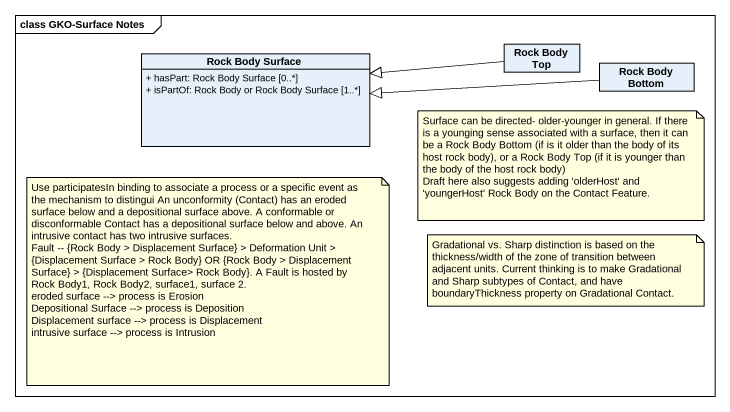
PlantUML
@startuml
mainframe class GKO-Surface Notes
hide circle
hide empty members
skinparam classAttributeIconSize 0
class "Rock Body Surface" as Rock_Body_Surface {
  + hasPart: Rock Body Surface [0..*]
  + isPartOf: Rock Body or Rock Body Surface [1..*]
}
class "Rock Body Top" as Rock_Body_Top
class "Rock Body Bottom" as Rock_Body_Bottom
Rock_Body_Top -left-|> Rock_Body_Surface
Rock_Body_Bottom -left-|> Rock_Body_Surface
note as N1
  Surface can be directed- older-younger in general. If there is a younging sense associated with a surface, then it can be a Rock Body Bottom (if is it older than the body of its host rock body), or a Rock Body Top (if it is younger than the body of the host rock body)
  Draft here also suggests adding 'olderHost' and 'youngerHost' Rock Body on the Contact Feature.
end note
note as N2
  Use participatesIn binding to associate a process or a specific event as the mechanism to distingui An unconformity (Contact) has an eroded surface below and a depositional surface above. A conformable or disconformable Contact has a depositional surface below and above. An intrusive contact has two intrusive surfaces.
  Fault -- {Rock Body > Displacement Surface} > Deformation Unit > {Displacement Surface > Rock Body} OR {Rock Body > Displacement Surface} > {Displacement Surface> Rock Body}. A Fault is hosted by Rock Body1, Rock Body2, surface1, surface 2.
  eroded surface --> process is Erosion
  Depositional Surface --> process is Deposition
  Displacement surface --> process is Displacement
  intrusive surface --> process is Intrusion
end note
note as N3
  Gradational vs. Sharp distinction is based on the thickness/width of the zone of transition between adjacent units. Current thinking is to make Gradational and Sharp subtypes of Contact, and have boundaryThickness property on Gradational Contact.
end note
@enduml
